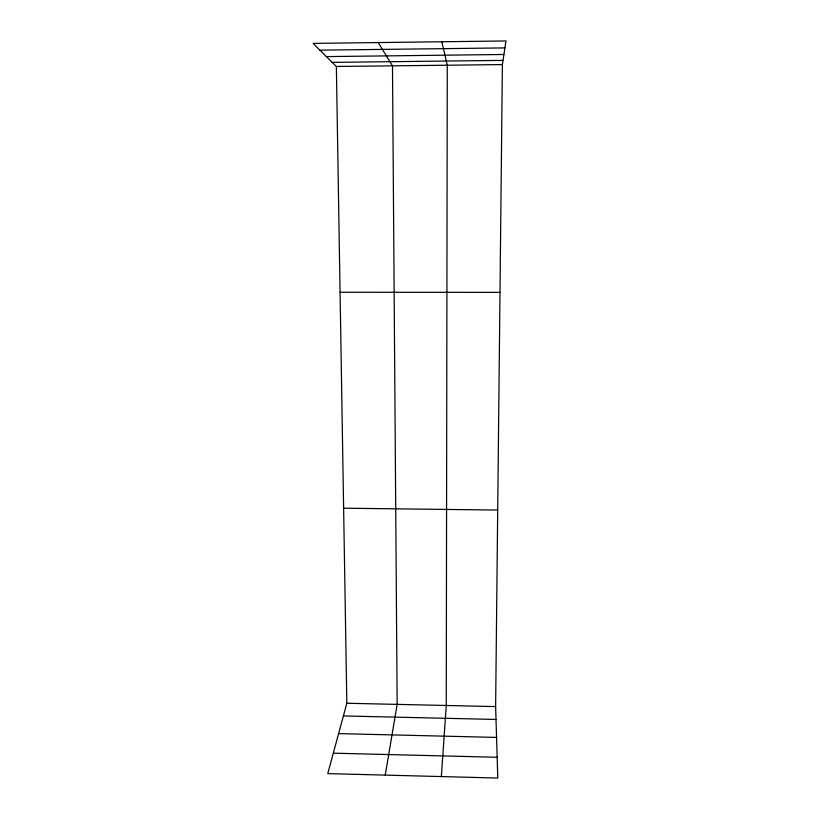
<?xml version="1.0" encoding="UTF-8"?>
<svg xmlns="http://www.w3.org/2000/svg" width="819" height="819" viewBox="0 0 819 819"><rect width="100%" height="100%" fill="white"/><g stroke="black" fill="none" stroke-linecap="round" stroke-linejoin="round"><path stroke-width="1.23" d="M495.628 706.582L502.395 64.588L505.947 40.95L313.053 43.387L336.363 66.472L346.826 703.255L327.774 773.607L497.788 778.05L495.628 706.582L346.826 703.255M441.349 776.576L446.263 705.476L447.276 65.213L441.861 41.759M385.237 775.112L397.164 704.381L392.485 65.837L378.194 42.557M319.901 50.164L504.903 47.901M326.392 56.603L503.91 54.484M332.217 62.367L503.02 60.391M336.363 66.472L502.395 64.588M340.069 292.26L499.989 292.363M343.622 508.2L497.696 510.053M343.396 715.939L496.017 719.461M338.605 733.619L496.56 737.407M333.302 753.173L497.164 757.278"/></g></svg>
